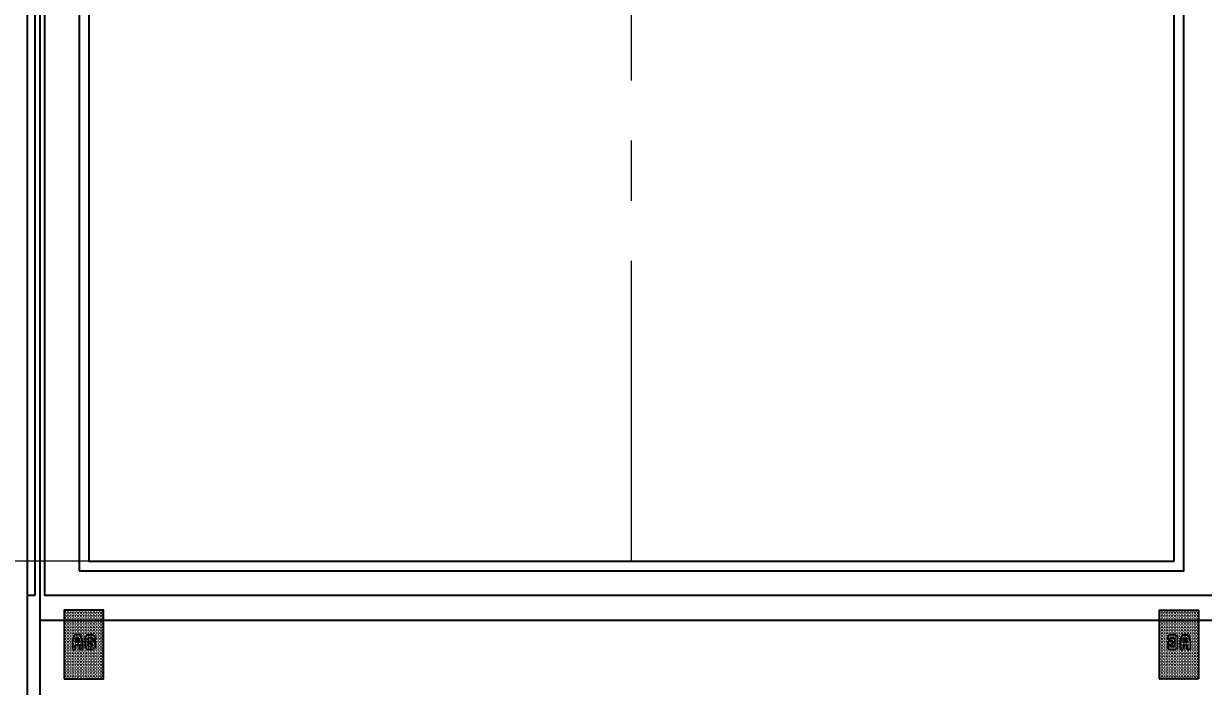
# Model space of a CAD drawing. Header units: millimetres. Extents: x -1946 to -1567, y 579 to 849.
# Drawn here: x -1844.33 to -1820.27, y 698.16 to 711.67 of the extents above; entities that cross this region are included whole.
import ezdxf

# ---------------------------------------------------------------- set-up
doc = ezdxf.new("R2010")
doc.units = ezdxf.units.MM
doc.header["$LTSCALE"] = 16.335
doc.header["$PDMODE"] = 3
doc.header["$PDSIZE"] = 0.3125
doc.linetypes.add('CENTER', pattern=[0.6, 0.375, -0.075, 0.075, -0.075])
doc.layers.get('0').update_dxf_attribs({"linetype": 'CONTINUOUS'})
doc.layers.get('Defpoints').update_dxf_attribs({"linetype": 'CONTINUOUS'})
for name, color, linetype in [('2ITO.drawing', 5, 'CONTINUOUS'), ('Baseline.drawing', 1, 'CONTINUOUS'), ('CF_line.drawing', 3, 'CONTINUOUS'), ('COVER', 152, 'CONTINUOUS'), ('GATE.drawing', 3, 'CONTINUOUS'), ('胶框', 7, 'CONTINUOUS'), ('铁框', 142, 'CONTINUOUS')]:
    doc.layers.add(name, color=color, linetype=linetype)
doc.layers.add('center', color=1, linetype='CENTER', lineweight=9)
doc.styles.add('C-E02$0$RT', font='ROMANT.SHX')
doc.styles.add('宝明', font='simhei.ttf')
doc.dimstyles.new('STANDARD 03$0', dxfattribs={"dimscale": 0, "dimtxt": 1.5, "dimasz": 1.3, "dimexe": 0.8, "dimexo": 0.5, "dimgap": 0.5, "dimtad": 1, "dimzin": 0, "dimdsep": 46, "dimtxsty": 'C-E02$0$RT', "dimcen": 1, "dimclrd": 3, "dimclre": 3, "dimclrt": 3, "dimadec": 0, "dimazin": 0, "dimtfac": 1, "dimtmove": 0, "dimatfit": 3, "dimfxl": 1, "dimtolj": 1, "dimtzin": 0, "dimlwd": -1, "dimarcsym": 0})

# ---------------------------------------------------------------- blocks, each defined once
blk = doc.blocks.new('ag_dot')
at = {"linetype": 'Continuous'}
h = blk.add_hatch(dxfattribs=at)
h.set_pattern_fill('DOTS', color=4, scale=0.5)
h.set_pattern_definition([(0, (0, 0), (0.015625, 0.03125), [0, -0.03125])])
h.paths.add_polyline_path([(0, 0.04621), (0.8, 0.04621), (0.8, 1.44621), (0, 1.44621)])
at = {"color": 4, "linetype": 'Continuous'}
for p, q in [((0.21, 0.94621), (0.17, 0.81371)), ((0.17, 0.81371), (0.17, 0.64621)), ((0.33, 0.94621), (0.21, 0.94621)), ((0.23, 0.64621), (0.23, 0.73871)), ((0.23, 0.73871), (0.31, 0.73871)), ((0.2315, 0.79871), (0.2575, 0.88621)), ((0.3085, 0.79871), (0.2315, 0.79871)), ((0.2575, 0.88621), (0.2825, 0.88621)), ((0.2825, 0.88621), (0.3085, 0.79871)), ((0.31, 0.73871), (0.31, 0.64621)), ((0.37, 0.81371), (0.33, 0.94621)), ((0.37, 0.64621), (0.37, 0.81371)), ((0.43, 0.90821), (0.468, 0.94621)), ((0.43, 0.68421), (0.43, 0.90821)), ((0.468, 0.94621), (0.592, 0.94621)), ((0.492, 0.88621), (0.49, 0.88421)), ((0.49, 0.88421), (0.49, 0.70821)), ((0.568, 0.88621), (0.492, 0.88621)), ((0.53, 0.75621), (0.53, 0.81621)), ((0.53, 0.81621), (0.63, 0.81621)), ((0.57, 0.75621), (0.53, 0.75621)), ((0.57, 0.88421), (0.568, 0.88621)), ((0.57, 0.84621), (0.57, 0.88421)), ((0.63, 0.84621), (0.57, 0.84621)), ((0.57, 0.70821), (0.57, 0.75621)), ((0.592, 0.94621), (0.63, 0.90821)), ((0.63, 0.90821), (0.63, 0.84621)), ((0.63, 0.81621), (0.63, 0.68421)), ((0.17, 0.64621), (0.23, 0.64621)), ((0.31, 0.64621), (0.37, 0.64621)), ((0.468, 0.64621), (0.43, 0.68421)), ((0.592, 0.64621), (0.468, 0.64621)), ((0.49, 0.70821), (0.492, 0.70621)), ((0.492, 0.70621), (0.568, 0.70621)), ((0.568, 0.70621), (0.57, 0.70821)), ((0.63, 0.68421), (0.592, 0.64621))]:
    blk.add_line(p, q, dxfattribs=at)
at = {"layer": '2ITO.drawing', "color": 4}
blk.add_lwpolyline([(0, 0.04621), (0.8, 0.04621), (0.8, 1.44621), (0, 1.44621), (0, 0.04621)], close=True, dxfattribs=at)
at = {"layer": 'GATE.drawing', "color": 4}
blk.add_lwpolyline([(0.2825, 0.88621), (0.2575, 0.88621), (0.2315, 0.79871), (0.3085, 0.79871), (0.2825, 0.88621)], close=True, dxfattribs=at)
blk = doc.blocks.new('*D19')
at = {"color": 3, "lineweight": 9}
for p, q in [((-1821.263, 773.623), (-1849.653, 773.623)), ((-1849.254, 772.023), (-1849.254, 702.311)), ((-1821.263, 700.711), (-1849.653, 700.711))]:
    blk.add_line(p, q, dxfattribs=at)
at = {"color": 3}
for points in [[(-1848.987, 772.023), (-1849.52, 772.023), (-1849.254, 773.623)], [(-1849.52, 702.311), (-1848.987, 702.311), (-1849.254, 700.711)]]:
    blk.add_solid(points, dxfattribs=at)
at = {"layer": 'Defpoints', "color": 0}
for p in [(-1820.863, 773.623), (-1849.254, 700.711), (-1820.863, 700.711)]:
    blk.add_point(p, dxfattribs=at)
at = {"color": 3, "insert": (-1850.884, 737.167), "char_height": 2, "attachment_point": 5, "rotation": 90, "style": '宝明'}
blk.add_mtext('\\A1;72.912(A.A)', dxfattribs=at)
blk = doc.blocks.new('*D20')
at = {"layer": 'COVER', "color": 3, "linetype": 'Continuous', "lineweight": 9}
for p, q in [((-1828.413, 774.873), (-1859.846, 774.873)), ((-1859.446, 773.273), (-1859.446, 698.061)), ((-1828.413, 696.461), (-1859.846, 696.461))]:
    blk.add_line(p, q, dxfattribs=at)
at = {"layer": 'COVER', "color": 3}
for points in [[(-1859.179, 773.273), (-1859.712, 773.273), (-1859.446, 774.873)], [(-1859.712, 698.061), (-1859.179, 698.061), (-1859.446, 696.461)]]:
    blk.add_solid(points, dxfattribs=at)
at = {"layer": 'Defpoints', "color": 0}
for p in [(-1828.013, 774.873), (-1859.446, 696.461), (-1828.013, 696.461)]:
    blk.add_point(p, dxfattribs=at)
at = {"layer": 'COVER', "color": 3, "lineweight": 0, "insert": (-1861.076, 735.667), "char_height": 2, "attachment_point": 5, "rotation": 90, "style": '宝明'}
blk.add_mtext('\\A1;78.41%%P0.15(BL)', dxfattribs=at)

msp = doc.modelspace()

# ---------------------------------------------------------------- linework, layer by layer
at = {"color": 1}
for p, q in [((-1843.9974, 774.6225), (-1843.9974, 697.0105)), ((-1843.9974, 699.5105), (-1819.8634, 699.5105))]:
    msp.add_line(p, q, dxfattribs=at)
for points in [[(-1819.9634, 700.0105), (-1843.8974, 700.0105), (-1843.8974, 774.5225), (-1819.9634, 774.5225)], [(-1820.8634, 700.7105), (-1820.8634, 773.6225), (-1842.9974, 773.6225), (-1842.9974, 700.7105)]]:
    msp.add_lwpolyline(points, close=True, dxfattribs=at)
at = {"layer": 'Baseline.drawing', "color": 6}
msp.add_line((-1842.9974, 700.7105), (-1842.9974, 700.7105), dxfattribs=at)
at = {"layer": 'center', "color": 1, "linetype": 'CENTER'}
msp.add_line((-1831.9304, 700.7105), (-1831.9304, 773.6225), dxfattribs=at)
at = {"layer": 'CF_line.drawing', "color": 5}
for p in [(-1843.9974, 774.6225), (-1843.9974, 699.5105)]:
    msp.add_line(p, (-1843.9974, 699.5105), dxfattribs=at)
at = {"layer": 'COVER', "linetype": 'Continuous'}
msp.add_lwpolyline([(-1843.1974, 700.5105), (-1820.6634, 700.5105), (-1820.6634, 773.8225), (-1843.1974, 773.8225)], close=True, dxfattribs=at)
at = {"layer": '胶框'}
msp.add_lwpolyline([(-1819.6134, 700.0105), (-1819.6134, 696.4605), (-1844.2474, 696.4605), (-1844.2474, 700.0105)], dxfattribs=at)
at = {"layer": '铁框'}
msp.add_lwpolyline([(-1844.0974, 700.0105), (-1844.2474, 700.0105), (-1844.2474, 774.8725), (-1844.0974, 774.8725)], close=True, dxfattribs=at)

# ---------------------------------------------------------------- block references
msp.add_blockref('ag_dot', (-1843.4974, 698.2643))
at = {"extrusion": (0, 0, -1), "zscale": -1}
msp.add_blockref('ag_dot', (1820.3634, 698.2643), dxfattribs=at)

# ---------------------------------------------------------------- dimensions: what is measured, and where the dimension line sits
dim = msp.add_linear_dim(base=(-1849.2536, 700.7105), p1=(-1820.8634, 773.6225), p2=(-1820.8634, 700.7105), angle=90, text='<>(A.A)', dimstyle='STANDARD 03$0', override={"dimscale": 1, "dimtxt": 2, "dimasz": 1.6, "dimexe": 0.3998, "dimexo": 0.3998, "dimgap": 0.3998, "dimdec": 3, "dimtxsty": '宝明', "dimcen": 2, "dimfxl": 0.8, "dimlwd": 9, "dimlwe": 9})
dim.commit()
dim.dimension.update_dxf_attribs({"geometry": '*D19', "text_midpoint": (-1850.8837, 737.1665)})
at = {"layer": 'COVER', "linetype": 'Continuous', "lineweight": 0}
dim = msp.add_linear_dim(base=(-1859.4458, 696.4605), p1=(-1828.0132, 774.8725), p2=(-1828.0132, 696.4605), angle=90, text='<>%%P0.15(BL)', dimstyle='STANDARD 03$0', override={"dimscale": 1, "dimtxt": 2, "dimasz": 1.6, "dimexe": 0.3998, "dimexo": 0.3998, "dimgap": 0.3998, "dimtxsty": '宝明', "dimcen": 2, "dimfxl": 0.8, "dimlwd": 9, "dimlwe": 9}, dxfattribs=at)
dim.commit()
dim.dimension.update_dxf_attribs({"geometry": '*D20', "text_midpoint": (-1861.0759, 735.6665)})

doc.saveas('drawing.dxf')
